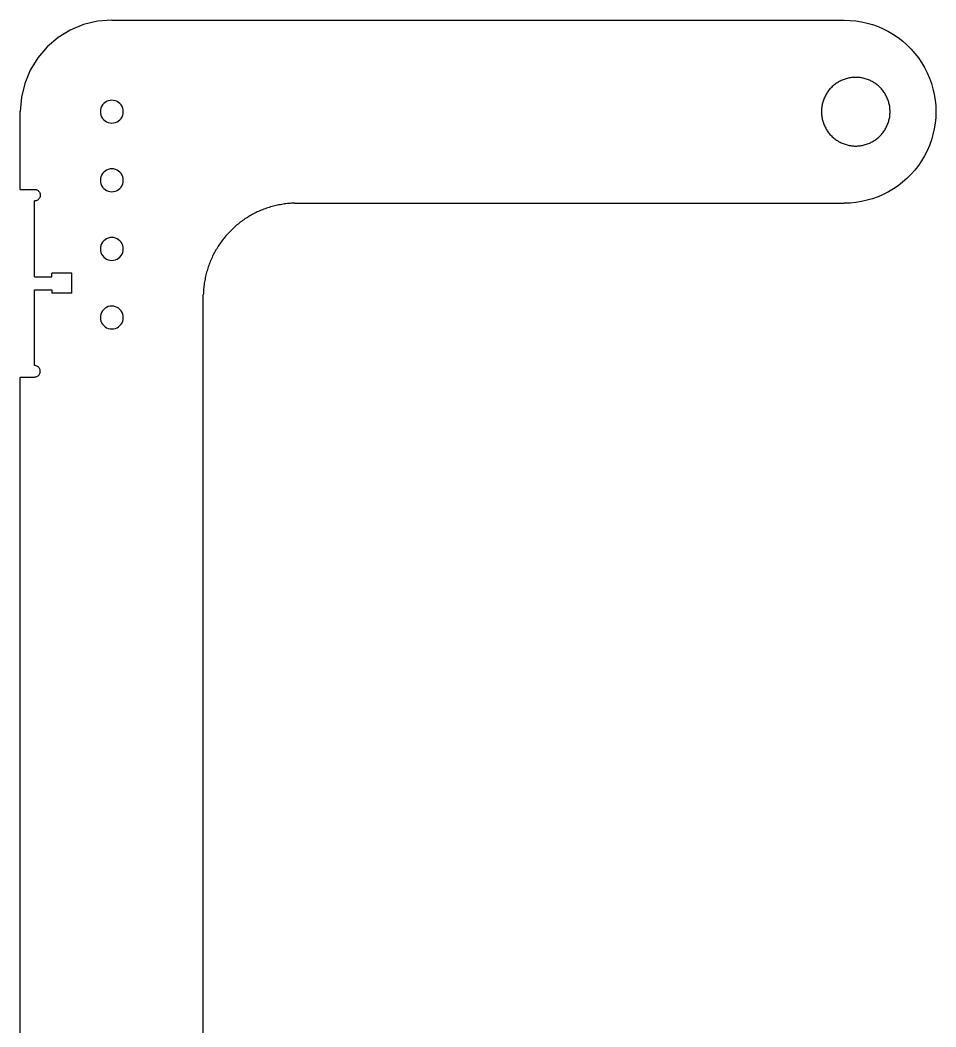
# Model space of a CAD drawing. Extents: x -89 to 89, y -45 to 45.
# Drawn here: x -13.71 to 6.3, y 22.81 to 44.81 of the extents above; entities that cross this region are included whole.
import ezdxf

# ---------------------------------------------------------------- set-up
doc = ezdxf.new("R2010")
doc.units = 0
doc.header["$MEASUREMENT"] = 0
doc.layers.get('0').update_dxf_attribs({"linetype": 'CONTINUOUS'})

msp = doc.modelspace()

# ---------------------------------------------------------------- linework, layer by layer
for p, q in [((-12.321, 44.714), (-12.611, 44.594)), ((-12.016, 44.787), (-12.321, 44.714)), ((-11.703, 44.812), (-12.016, 44.787)), ((-11.703, 44.812), (4.297, 44.811)), ((4.297, 44.811), (4.423, 44.807)), ((4.423, 44.807), (4.548, 44.795)), ((4.548, 44.795), (4.672, 44.776)), ((4.672, 44.776), (4.794, 44.748)), ((4.794, 44.748), (4.915, 44.713)), ((4.915, 44.713), (5.033, 44.671)), ((5.033, 44.671), (5.149, 44.621)), ((-12.611, 44.594), (-12.879, 44.43)), ((5.149, 44.621), (5.26, 44.564)), ((5.26, 44.564), (5.369, 44.5)), ((5.369, 44.5), (5.473, 44.429)), ((-13.117, 44.226), (-13.321, 43.987)), ((-12.879, 44.43), (-13.117, 44.226)), ((5.473, 44.429), (5.572, 44.352)), ((5.572, 44.352), (5.666, 44.269)), ((5.666, 44.269), (5.755, 44.18)), ((5.755, 44.18), (5.838, 44.086)), ((5.838, 44.086), (5.915, 43.987)), ((-13.321, 43.987), (-13.485, 43.72)), ((5.915, 43.987), (5.986, 43.883)), ((5.986, 43.883), (6.05, 43.775)), ((-13.485, 43.72), (-13.605, 43.43)), ((4.547, 43.561), (4.523, 43.561)), ((4.57, 43.561), (4.547, 43.561)), ((6.05, 43.775), (6.107, 43.663)), ((6.107, 43.663), (6.156, 43.547)), ((-13.605, 43.43), (-13.679, 43.125)), ((4.017, 43.341), (4, 43.325)), ((4.033, 43.358), (4.017, 43.341)), ((4.051, 43.374), (4.033, 43.358)), ((4.069, 43.389), (4.051, 43.374)), ((4.087, 43.404), (4.069, 43.389)), ((4.106, 43.418), (4.087, 43.404)), ((4.125, 43.431), (4.106, 43.418)), ((4.145, 43.444), (4.125, 43.431)), ((4.165, 43.457), (4.145, 43.444)), ((4.186, 43.468), (4.165, 43.457)), ((4.206, 43.479), (4.186, 43.468)), ((4.228, 43.49), (4.206, 43.479)), ((4.249, 43.499), (4.228, 43.49)), ((4.271, 43.508), (4.249, 43.499)), ((4.293, 43.517), (4.271, 43.508)), ((4.315, 43.524), (4.293, 43.517)), ((4.338, 43.531), (4.315, 43.524)), ((4.36, 43.538), (4.338, 43.531)), ((4.383, 43.543), (4.36, 43.538)), ((4.406, 43.548), (4.383, 43.543)), ((4.43, 43.552), (4.406, 43.548)), ((4.453, 43.555), (4.43, 43.552)), ((4.476, 43.558), (4.453, 43.555)), ((4.5, 43.56), (4.476, 43.558)), ((4.523, 43.561), (4.5, 43.56)), ((4.594, 43.56), (4.57, 43.561)), ((4.617, 43.558), (4.594, 43.56)), ((4.641, 43.555), (4.617, 43.558)), ((4.664, 43.552), (4.641, 43.555)), ((4.687, 43.548), (4.664, 43.552)), ((4.71, 43.543), (4.687, 43.548)), ((4.733, 43.538), (4.71, 43.543)), ((4.756, 43.531), (4.733, 43.538)), ((4.779, 43.524), (4.756, 43.531)), ((4.801, 43.517), (4.779, 43.524)), ((4.823, 43.508), (4.801, 43.517)), ((4.845, 43.499), (4.823, 43.508)), ((4.866, 43.49), (4.845, 43.499)), ((4.887, 43.479), (4.866, 43.49)), ((4.908, 43.468), (4.887, 43.479)), ((4.929, 43.457), (4.908, 43.468)), ((4.949, 43.444), (4.929, 43.457)), ((4.968, 43.431), (4.949, 43.444)), ((4.988, 43.418), (4.968, 43.431)), ((5.007, 43.404), (4.988, 43.418)), ((5.025, 43.389), (5.007, 43.404)), ((5.043, 43.374), (5.025, 43.389)), ((5.06, 43.358), (5.043, 43.374)), ((5.077, 43.341), (5.06, 43.358)), ((5.094, 43.324), (5.077, 43.341)), ((6.156, 43.547), (6.199, 43.429)), ((6.199, 43.429), (6.234, 43.308)), ((-13.679, 43.125), (-13.703, 42.812)), ((3.868, 43.13), (3.859, 43.109)), ((3.879, 43.152), (3.868, 43.13)), ((3.89, 43.172), (3.879, 43.152)), ((3.901, 43.193), (3.89, 43.172)), ((3.914, 43.213), (3.901, 43.193)), ((3.927, 43.233), (3.914, 43.213)), ((3.94, 43.252), (3.927, 43.233)), ((3.954, 43.271), (3.94, 43.252)), ((3.969, 43.289), (3.954, 43.271)), ((3.984, 43.307), (3.969, 43.289)), ((4, 43.325), (3.984, 43.307)), ((5.109, 43.307), (5.094, 43.324)), ((5.125, 43.289), (5.109, 43.307)), ((5.139, 43.271), (5.125, 43.289)), ((5.154, 43.252), (5.139, 43.271)), ((5.167, 43.233), (5.154, 43.252)), ((5.18, 43.213), (5.167, 43.233)), ((5.192, 43.193), (5.18, 43.213)), ((5.204, 43.172), (5.192, 43.193)), ((5.215, 43.152), (5.204, 43.172)), ((5.225, 43.13), (5.215, 43.152)), ((5.235, 43.109), (5.225, 43.13)), ((6.234, 43.308), (6.261, 43.186)), ((6.261, 43.186), (6.281, 43.062)), ((-11.926, 42.925), (-11.941, 42.889)), ((-11.905, 42.959), (-11.926, 42.925)), ((-11.88, 42.989), (-11.905, 42.959)), ((-11.85, 43.014), (-11.88, 42.989)), ((-11.817, 43.034), (-11.85, 43.014)), ((-11.78, 43.05), (-11.817, 43.034)), ((-11.742, 43.059), (-11.78, 43.05)), ((-11.703, 43.062), (-11.742, 43.059)), ((-11.664, 43.059), (-11.703, 43.062)), ((-11.626, 43.049), (-11.664, 43.059)), ((-11.59, 43.034), (-11.626, 43.049)), ((-11.556, 43.014), (-11.59, 43.034)), ((-11.526, 42.989), (-11.556, 43.014)), ((-11.501, 42.959), (-11.526, 42.989)), ((-11.48, 42.925), (-11.501, 42.959)), ((-11.465, 42.889), (-11.48, 42.925)), ((3.803, 42.905), (3.8, 42.882)), ((3.806, 42.928), (3.803, 42.905)), ((3.81, 42.952), (3.806, 42.928)), ((3.815, 42.975), (3.81, 42.952)), ((3.82, 42.998), (3.815, 42.975)), ((3.827, 43.02), (3.82, 42.998)), ((3.834, 43.043), (3.827, 43.02)), ((3.841, 43.065), (3.834, 43.043)), ((3.85, 43.087), (3.841, 43.065)), ((3.859, 43.109), (3.85, 43.087)), ((5.244, 43.087), (5.235, 43.109)), ((5.253, 43.065), (5.244, 43.087)), ((5.26, 43.043), (5.253, 43.065)), ((5.267, 43.02), (5.26, 43.043)), ((5.273, 42.998), (5.267, 43.02)), ((5.279, 42.975), (5.273, 42.998)), ((5.284, 42.952), (5.279, 42.975)), ((5.288, 42.928), (5.284, 42.952)), ((5.291, 42.905), (5.288, 42.928)), ((5.293, 42.882), (5.291, 42.905)), ((6.281, 43.062), (6.293, 42.937)), ((6.293, 42.937), (6.297, 42.811)), ((-13.703, 41.112), (-13.703, 42.812)), ((-11.95, 42.851), (-11.953, 42.812)), ((-11.953, 42.812), (-11.95, 42.773)), ((-11.941, 42.889), (-11.95, 42.851)), ((-11.95, 42.773), (-11.941, 42.735)), ((-11.941, 42.735), (-11.926, 42.698)), ((-11.926, 42.698), (-11.906, 42.665)), ((-11.501, 42.665), (-11.481, 42.698)), ((-11.481, 42.698), (-11.465, 42.734)), ((-11.456, 42.851), (-11.465, 42.889)), ((-11.465, 42.734), (-11.456, 42.773)), ((-11.453, 42.812), (-11.456, 42.851)), ((-11.456, 42.773), (-11.453, 42.812)), ((3.798, 42.858), (3.797, 42.835)), ((3.797, 42.835), (3.797, 42.811)), ((3.797, 42.811), (3.797, 42.788)), ((3.797, 42.788), (3.798, 42.764)), ((3.8, 42.882), (3.798, 42.858)), ((3.798, 42.764), (3.8, 42.741)), ((3.8, 42.741), (3.803, 42.717)), ((3.803, 42.717), (3.806, 42.694)), ((3.806, 42.694), (3.81, 42.671)), ((5.284, 42.67), (5.288, 42.694)), ((5.288, 42.694), (5.291, 42.717)), ((5.291, 42.717), (5.293, 42.74)), ((5.295, 42.858), (5.293, 42.882)), ((5.293, 42.74), (5.295, 42.764)), ((5.296, 42.835), (5.295, 42.858)), ((5.295, 42.764), (5.296, 42.787)), ((5.297, 42.811), (5.296, 42.835)), ((5.296, 42.787), (5.297, 42.811)), ((6.293, 42.685), (6.281, 42.56)), ((6.297, 42.811), (6.293, 42.685)), ((-11.906, 42.665), (-11.88, 42.635)), ((-11.88, 42.635), (-11.85, 42.609)), ((-11.85, 42.609), (-11.817, 42.589)), ((-11.817, 42.589), (-11.781, 42.574)), ((-11.781, 42.574), (-11.742, 42.565)), ((-11.742, 42.565), (-11.703, 42.562)), ((-11.703, 42.562), (-11.664, 42.565)), ((-11.664, 42.565), (-11.626, 42.574)), ((-11.626, 42.574), (-11.59, 42.589)), ((-11.59, 42.589), (-11.556, 42.609)), ((-11.556, 42.609), (-11.526, 42.635)), ((-11.526, 42.635), (-11.501, 42.665)), ((3.81, 42.671), (3.815, 42.648)), ((3.815, 42.648), (3.82, 42.625)), ((3.82, 42.625), (3.827, 42.602)), ((3.827, 42.602), (3.834, 42.579)), ((3.834, 42.579), (3.841, 42.557)), ((3.841, 42.557), (3.849, 42.535)), ((3.849, 42.535), (3.858, 42.513)), ((3.858, 42.513), (3.868, 42.492)), ((3.868, 42.492), (3.879, 42.471)), ((3.879, 42.471), (3.89, 42.45)), ((5.204, 42.45), (5.215, 42.471)), ((5.215, 42.471), (5.225, 42.492)), ((5.225, 42.492), (5.235, 42.513)), ((5.235, 42.513), (5.244, 42.535)), ((5.244, 42.535), (5.252, 42.557)), ((5.252, 42.557), (5.26, 42.579)), ((5.26, 42.579), (5.267, 42.602)), ((5.267, 42.602), (5.273, 42.625)), ((5.273, 42.625), (5.279, 42.647)), ((5.279, 42.647), (5.284, 42.67)), ((6.281, 42.56), (6.261, 42.436)), ((3.89, 42.45), (3.901, 42.429)), ((3.901, 42.429), (3.914, 42.409)), ((3.914, 42.409), (3.926, 42.39)), ((3.926, 42.39), (3.94, 42.37)), ((3.94, 42.37), (3.954, 42.351)), ((3.954, 42.351), (3.969, 42.333)), ((3.969, 42.333), (3.984, 42.315)), ((3.984, 42.315), (4, 42.298)), ((4, 42.298), (4.016, 42.281)), ((4.016, 42.281), (4.033, 42.264)), ((4.033, 42.264), (4.051, 42.249)), ((4.051, 42.249), (4.069, 42.233)), ((5.025, 42.233), (5.043, 42.248)), ((5.043, 42.248), (5.06, 42.264)), ((5.06, 42.264), (5.077, 42.281)), ((5.077, 42.281), (5.094, 42.298)), ((5.094, 42.298), (5.109, 42.315)), ((5.109, 42.315), (5.125, 42.333)), ((5.125, 42.333), (5.139, 42.351)), ((5.139, 42.351), (5.154, 42.37)), ((5.154, 42.37), (5.167, 42.389)), ((5.167, 42.389), (5.18, 42.409)), ((5.18, 42.409), (5.192, 42.429)), ((5.192, 42.429), (5.204, 42.45)), ((6.234, 42.314), (6.199, 42.193)), ((6.261, 42.436), (6.234, 42.314)), ((4.069, 42.233), (4.087, 42.219)), ((4.087, 42.219), (4.106, 42.204)), ((4.106, 42.204), (4.125, 42.191)), ((4.125, 42.191), (4.145, 42.178)), ((4.145, 42.178), (4.165, 42.166)), ((4.165, 42.166), (4.185, 42.154)), ((4.185, 42.154), (4.206, 42.143)), ((4.206, 42.143), (4.227, 42.132)), ((4.227, 42.132), (4.249, 42.123)), ((4.249, 42.123), (4.271, 42.114)), ((4.271, 42.114), (4.293, 42.105)), ((4.293, 42.105), (4.315, 42.098)), ((4.315, 42.098), (4.338, 42.091)), ((4.338, 42.091), (4.36, 42.085)), ((4.36, 42.085), (4.383, 42.079)), ((4.383, 42.079), (4.406, 42.074)), ((4.406, 42.074), (4.429, 42.07)), ((4.429, 42.07), (4.453, 42.067)), ((4.453, 42.067), (4.476, 42.064)), ((4.476, 42.064), (4.5, 42.063)), ((4.5, 42.063), (4.523, 42.061)), ((4.523, 42.061), (4.547, 42.061)), ((4.547, 42.061), (4.57, 42.061)), ((4.57, 42.061), (4.594, 42.063)), ((4.594, 42.063), (4.617, 42.064)), ((4.617, 42.064), (4.641, 42.067)), ((4.641, 42.067), (4.664, 42.07)), ((4.664, 42.07), (4.687, 42.074)), ((4.687, 42.074), (4.71, 42.079)), ((4.71, 42.079), (4.733, 42.085)), ((4.733, 42.085), (4.756, 42.091)), ((4.756, 42.091), (4.779, 42.098)), ((4.779, 42.098), (4.801, 42.105)), ((4.801, 42.105), (4.823, 42.114)), ((4.823, 42.114), (4.845, 42.123)), ((4.845, 42.123), (4.866, 42.132)), ((4.866, 42.132), (4.887, 42.143)), ((4.887, 42.143), (4.908, 42.154)), ((4.908, 42.154), (4.929, 42.166)), ((4.929, 42.166), (4.949, 42.178)), ((4.949, 42.178), (4.968, 42.191)), ((4.968, 42.191), (4.988, 42.204)), ((4.988, 42.204), (5.006, 42.218)), ((5.006, 42.218), (5.025, 42.233)), ((6.156, 42.075), (6.106, 41.959)), ((6.199, 42.193), (6.156, 42.075)), ((6.049, 41.847), (5.985, 41.739)), ((6.106, 41.959), (6.049, 41.847)), ((5.915, 41.635), (5.838, 41.536)), ((5.985, 41.739), (5.915, 41.635)), ((-11.941, 41.389), (-11.95, 41.351)), ((-11.926, 41.425), (-11.941, 41.389)), ((-11.906, 41.459), (-11.926, 41.425)), ((-11.88, 41.489), (-11.906, 41.459)), ((-11.85, 41.514), (-11.88, 41.489)), ((-11.817, 41.534), (-11.85, 41.514)), ((-11.781, 41.55), (-11.817, 41.534)), ((-11.742, 41.559), (-11.781, 41.55)), ((-11.703, 41.562), (-11.742, 41.559)), ((-11.664, 41.559), (-11.703, 41.562)), ((-11.626, 41.549), (-11.664, 41.559)), ((-11.59, 41.534), (-11.626, 41.549)), ((-11.556, 41.514), (-11.59, 41.534)), ((-11.527, 41.489), (-11.556, 41.514)), ((-11.501, 41.459), (-11.527, 41.489)), ((-11.481, 41.425), (-11.501, 41.459)), ((-11.466, 41.389), (-11.481, 41.425)), ((-11.456, 41.351), (-11.466, 41.389)), ((5.755, 41.442), (5.666, 41.353)), ((5.838, 41.536), (5.755, 41.442)), ((-11.95, 41.351), (-11.953, 41.312)), ((-11.953, 41.312), (-11.95, 41.273)), ((-11.95, 41.273), (-11.941, 41.235)), ((-11.941, 41.235), (-11.926, 41.198)), ((-11.926, 41.198), (-11.906, 41.165)), ((-11.906, 41.165), (-11.88, 41.135)), ((-11.527, 41.135), (-11.501, 41.165)), ((-11.501, 41.165), (-11.481, 41.198)), ((-11.481, 41.198), (-11.466, 41.234)), ((-11.466, 41.234), (-11.456, 41.273)), ((-11.453, 41.312), (-11.456, 41.351)), ((-11.456, 41.273), (-11.453, 41.312)), ((5.472, 41.193), (5.368, 41.122)), ((5.571, 41.27), (5.472, 41.193)), ((5.666, 41.353), (5.571, 41.27)), ((-13.703, 41.112), (-13.391, 41.112)), ((-13.391, 41.112), (-13.375, 41.111)), ((-13.375, 41.111), (-13.359, 41.108)), ((-13.359, 41.108), (-13.343, 41.102)), ((-13.343, 41.102), (-13.328, 41.095)), ((-13.328, 41.095), (-13.315, 41.086)), ((-13.315, 41.086), (-13.303, 41.075)), ((-13.303, 41.075), (-13.292, 41.063)), ((-13.292, 41.063), (-13.283, 41.049)), ((-13.283, 40.924), (-13.292, 40.911)), ((-13.283, 41.049), (-13.275, 41.035)), ((-13.275, 40.939), (-13.283, 40.924)), ((-13.275, 41.035), (-13.27, 41.019)), ((-13.27, 40.954), (-13.275, 40.939)), ((-13.27, 41.019), (-13.267, 41.003)), ((-13.267, 40.97), (-13.27, 40.954)), ((-13.267, 41.003), (-13.266, 40.987)), ((-13.266, 40.987), (-13.267, 40.97)), ((-11.88, 41.135), (-11.85, 41.109)), ((-11.85, 41.109), (-11.817, 41.089)), ((-11.817, 41.089), (-11.781, 41.074)), ((-11.781, 41.074), (-11.742, 41.065)), ((-11.742, 41.065), (-11.703, 41.062)), ((-11.703, 41.062), (-11.664, 41.065)), ((-11.664, 41.065), (-11.626, 41.074)), ((-11.626, 41.074), (-11.59, 41.089)), ((-11.59, 41.089), (-11.556, 41.109)), ((-11.556, 41.109), (-11.527, 41.135)), ((5.033, 40.951), (4.915, 40.909)), ((5.148, 41.001), (5.033, 40.951)), ((5.26, 41.058), (5.148, 41.001)), ((5.368, 41.122), (5.26, 41.058)), ((-13.375, 40.863), (-13.391, 40.862)), ((-13.391, 39.202), (-13.391, 40.862)), ((-13.359, 40.866), (-13.375, 40.863)), ((-13.343, 40.871), (-13.359, 40.866)), ((-13.328, 40.879), (-13.343, 40.871)), ((-13.315, 40.888), (-13.328, 40.879)), ((-13.303, 40.898), (-13.315, 40.888)), ((-13.292, 40.911), (-13.303, 40.898)), ((-8.294, 40.711), (-8.323, 40.701)), ((-8.264, 40.72), (-8.294, 40.711)), ((-8.234, 40.729), (-8.264, 40.72)), ((-8.204, 40.738), (-8.234, 40.729)), ((-8.174, 40.746), (-8.204, 40.738)), ((-8.144, 40.753), (-8.174, 40.746)), ((-8.114, 40.761), (-8.144, 40.753)), ((-8.083, 40.767), (-8.114, 40.761)), ((-8.053, 40.774), (-8.083, 40.767)), ((-8.022, 40.779), (-8.053, 40.774)), ((-7.992, 40.785), (-8.022, 40.779)), ((-7.961, 40.79), (-7.992, 40.785)), ((-7.93, 40.794), (-7.961, 40.79)), ((-7.899, 40.798), (-7.93, 40.794)), ((-7.868, 40.802), (-7.899, 40.798)), ((-7.837, 40.805), (-7.868, 40.802)), ((-7.806, 40.807), (-7.837, 40.805)), ((-7.775, 40.809), (-7.806, 40.807)), ((-7.744, 40.811), (-7.775, 40.809)), ((-7.713, 40.812), (-7.744, 40.811)), ((-7.713, 40.812), (4.297, 40.811)), ((4.422, 40.815), (4.297, 40.811)), ((4.547, 40.827), (4.422, 40.815)), ((4.671, 40.846), (4.547, 40.827)), ((4.794, 40.874), (4.671, 40.846)), ((4.915, 40.909), (4.794, 40.874)), ((-8.77, 40.483), (-8.796, 40.466)), ((-8.743, 40.5), (-8.77, 40.483)), ((-8.717, 40.516), (-8.743, 40.5)), ((-8.69, 40.532), (-8.717, 40.516)), ((-8.663, 40.547), (-8.69, 40.532)), ((-8.636, 40.563), (-8.663, 40.547)), ((-8.608, 40.577), (-8.636, 40.563)), ((-8.581, 40.591), (-8.608, 40.577)), ((-8.553, 40.605), (-8.581, 40.591)), ((-8.525, 40.619), (-8.553, 40.605)), ((-8.497, 40.632), (-8.525, 40.619)), ((-8.468, 40.644), (-8.497, 40.632)), ((-8.439, 40.656), (-8.468, 40.644)), ((-8.411, 40.668), (-8.439, 40.656)), ((-8.382, 40.679), (-8.411, 40.668)), ((-8.352, 40.69), (-8.382, 40.679)), ((-8.323, 40.701), (-8.352, 40.69)), ((-9.04, 40.274), (-9.063, 40.252)), ((-9.017, 40.295), (-9.04, 40.274)), ((-8.994, 40.315), (-9.017, 40.295)), ((-8.97, 40.335), (-8.994, 40.315)), ((-8.946, 40.355), (-8.97, 40.335)), ((-8.921, 40.374), (-8.946, 40.355)), ((-8.897, 40.393), (-8.921, 40.374)), ((-8.872, 40.412), (-8.897, 40.393)), ((-8.847, 40.43), (-8.872, 40.412)), ((-8.821, 40.448), (-8.847, 40.43)), ((-8.796, 40.466), (-8.821, 40.448)), ((-11.781, 40.05), (-11.817, 40.034)), ((-11.743, 40.059), (-11.781, 40.05)), ((-11.703, 40.062), (-11.743, 40.059)), ((-11.664, 40.059), (-11.703, 40.062)), ((-11.626, 40.049), (-11.664, 40.059)), ((-11.59, 40.034), (-11.626, 40.049)), ((-9.253, 40.047), (-9.272, 40.022)), ((-9.233, 40.071), (-9.253, 40.047)), ((-9.213, 40.095), (-9.233, 40.071)), ((-9.193, 40.118), (-9.213, 40.095)), ((-9.172, 40.141), (-9.193, 40.118)), ((-9.151, 40.164), (-9.172, 40.141)), ((-9.129, 40.187), (-9.151, 40.164)), ((-9.107, 40.209), (-9.129, 40.187)), ((-9.085, 40.231), (-9.107, 40.209)), ((-9.063, 40.252), (-9.085, 40.231)), ((-11.95, 39.851), (-11.953, 39.812)), ((-11.941, 39.889), (-11.95, 39.851)), ((-11.926, 39.925), (-11.941, 39.889)), ((-11.906, 39.959), (-11.926, 39.925)), ((-11.88, 39.989), (-11.906, 39.959)), ((-11.85, 40.014), (-11.88, 39.989)), ((-11.817, 40.034), (-11.85, 40.014)), ((-11.557, 40.014), (-11.59, 40.034)), ((-11.527, 39.989), (-11.557, 40.014)), ((-11.501, 39.959), (-11.527, 39.989)), ((-11.481, 39.925), (-11.501, 39.959)), ((-11.466, 39.889), (-11.481, 39.925)), ((-11.457, 39.851), (-11.466, 39.889)), ((-11.453, 39.812), (-11.457, 39.851)), ((-9.397, 39.844), (-9.413, 39.817)), ((-9.38, 39.87), (-9.397, 39.844)), ((-9.363, 39.896), (-9.38, 39.87)), ((-9.346, 39.922), (-9.363, 39.896)), ((-9.328, 39.947), (-9.346, 39.922)), ((-9.31, 39.973), (-9.328, 39.947)), ((-9.291, 39.998), (-9.31, 39.973)), ((-9.272, 40.022), (-9.291, 39.998)), ((-11.953, 39.812), (-11.95, 39.773)), ((-11.95, 39.773), (-11.941, 39.735)), ((-11.941, 39.735), (-11.926, 39.698)), ((-11.926, 39.698), (-11.906, 39.665)), ((-11.906, 39.665), (-11.88, 39.635)), ((-11.88, 39.635), (-11.85, 39.609)), ((-11.85, 39.609), (-11.817, 39.589)), ((-11.59, 39.589), (-11.557, 39.609)), ((-11.557, 39.609), (-11.527, 39.635)), ((-11.527, 39.635), (-11.501, 39.665)), ((-11.501, 39.665), (-11.481, 39.698)), ((-11.481, 39.698), (-11.466, 39.734)), ((-11.466, 39.734), (-11.457, 39.773)), ((-11.457, 39.773), (-11.453, 39.812)), ((-9.515, 39.625), (-9.528, 39.596)), ((-9.501, 39.653), (-9.515, 39.625)), ((-9.488, 39.681), (-9.501, 39.653)), ((-9.474, 39.709), (-9.488, 39.681)), ((-9.459, 39.736), (-9.474, 39.709)), ((-9.444, 39.763), (-9.459, 39.736)), ((-9.429, 39.79), (-9.444, 39.763)), ((-9.413, 39.817), (-9.429, 39.79)), ((-11.817, 39.589), (-11.781, 39.574)), ((-11.781, 39.574), (-11.743, 39.565)), ((-11.743, 39.565), (-11.703, 39.562)), ((-11.703, 39.562), (-11.664, 39.565)), ((-11.664, 39.565), (-11.626, 39.574)), ((-11.626, 39.574), (-11.59, 39.589)), ((-9.606, 39.393), (-9.615, 39.363)), ((-9.596, 39.423), (-9.606, 39.393)), ((-9.586, 39.452), (-9.596, 39.423)), ((-9.575, 39.481), (-9.586, 39.452)), ((-9.564, 39.51), (-9.575, 39.481)), ((-9.552, 39.539), (-9.564, 39.51)), ((-9.54, 39.568), (-9.552, 39.539)), ((-9.528, 39.596), (-9.54, 39.568)), ((-13.391, 39.202), (-13.016, 39.202)), ((-13.016, 39.202), (-13.016, 39.281)), ((-12.579, 39.28), (-13.016, 39.281)), ((-12.579, 38.843), (-12.579, 39.28)), ((-9.662, 39.183), (-9.668, 39.152)), ((-9.655, 39.213), (-9.662, 39.183)), ((-9.648, 39.243), (-9.655, 39.213)), ((-9.64, 39.274), (-9.648, 39.243)), ((-9.632, 39.304), (-9.64, 39.274)), ((-9.624, 39.334), (-9.632, 39.304)), ((-9.615, 39.363), (-9.624, 39.334)), ((-9.695, 38.967), (-9.698, 38.936)), ((-9.692, 38.998), (-9.695, 38.967)), ((-9.688, 39.029), (-9.692, 38.998)), ((-9.683, 39.06), (-9.688, 39.029)), ((-9.679, 39.091), (-9.683, 39.06)), ((-9.673, 39.122), (-9.679, 39.091)), ((-9.668, 39.152), (-9.673, 39.122)), ((-13.391, 38.921), (-13.016, 38.921)), ((-13.391, 37.262), (-13.391, 38.921)), ((-13.016, 38.921), (-13.016, 38.843)), ((-12.579, 38.843), (-13.016, 38.843)), ((-9.707, 6.812), (-9.705, 38.812)), ((-9.704, 38.843), (-9.705, 38.812)), ((-9.702, 38.874), (-9.704, 38.843)), ((-9.7, 38.905), (-9.702, 38.874)), ((-9.698, 38.936), (-9.7, 38.905)), ((-11.851, 38.514), (-11.88, 38.489)), ((-11.817, 38.534), (-11.851, 38.514)), ((-11.781, 38.55), (-11.817, 38.534)), ((-11.743, 38.559), (-11.781, 38.55)), ((-11.704, 38.562), (-11.743, 38.559)), ((-11.664, 38.559), (-11.704, 38.562)), ((-11.626, 38.549), (-11.664, 38.559)), ((-11.59, 38.534), (-11.626, 38.549)), ((-11.557, 38.514), (-11.59, 38.534)), ((-11.527, 38.489), (-11.557, 38.514)), ((-11.951, 38.351), (-11.954, 38.312)), ((-11.954, 38.312), (-11.951, 38.273)), ((-11.941, 38.389), (-11.951, 38.351)), ((-11.926, 38.425), (-11.941, 38.389)), ((-11.906, 38.459), (-11.926, 38.425)), ((-11.88, 38.489), (-11.906, 38.459)), ((-11.501, 38.459), (-11.527, 38.489)), ((-11.481, 38.425), (-11.501, 38.459)), ((-11.466, 38.389), (-11.481, 38.425)), ((-11.457, 38.351), (-11.466, 38.389)), ((-11.454, 38.312), (-11.457, 38.351)), ((-11.457, 38.273), (-11.454, 38.312)), ((-11.951, 38.273), (-11.941, 38.235)), ((-11.941, 38.235), (-11.926, 38.198)), ((-11.926, 38.198), (-11.906, 38.165)), ((-11.906, 38.165), (-11.88, 38.135)), ((-11.88, 38.135), (-11.851, 38.109)), ((-11.851, 38.109), (-11.817, 38.089)), ((-11.817, 38.089), (-11.781, 38.074)), ((-11.781, 38.074), (-11.743, 38.065)), ((-11.743, 38.065), (-11.704, 38.062)), ((-11.704, 38.062), (-11.665, 38.065)), ((-11.665, 38.065), (-11.626, 38.074)), ((-11.626, 38.074), (-11.59, 38.089)), ((-11.59, 38.089), (-11.557, 38.109)), ((-11.557, 38.109), (-11.527, 38.135)), ((-11.527, 38.135), (-11.501, 38.165)), ((-11.501, 38.165), (-11.481, 38.198)), ((-11.481, 38.198), (-11.466, 38.234)), ((-11.466, 38.234), (-11.457, 38.273)), ((-13.375, 37.261), (-13.391, 37.262)), ((-13.359, 37.258), (-13.375, 37.261)), ((-13.343, 37.252), (-13.359, 37.258)), ((-13.329, 37.245), (-13.343, 37.252)), ((-13.315, 37.236), (-13.329, 37.245)), ((-13.303, 37.225), (-13.315, 37.236)), ((-13.292, 37.213), (-13.303, 37.225)), ((-13.283, 37.199), (-13.292, 37.213)), ((-13.276, 37.185), (-13.283, 37.199)), ((-13.27, 37.169), (-13.276, 37.185)), ((-13.706, 5.36), (-13.704, 37.012)), ((-13.704, 37.012), (-13.391, 37.012)), ((-13.391, 37.012), (-13.375, 37.013)), ((-13.375, 37.013), (-13.359, 37.016)), ((-13.359, 37.016), (-13.343, 37.021)), ((-13.343, 37.021), (-13.329, 37.029)), ((-13.329, 37.029), (-13.315, 37.038)), ((-13.315, 37.038), (-13.303, 37.048)), ((-13.303, 37.048), (-13.292, 37.061)), ((-13.292, 37.061), (-13.283, 37.074)), ((-13.283, 37.074), (-13.276, 37.089)), ((-13.276, 37.089), (-13.27, 37.104)), ((-13.267, 37.153), (-13.27, 37.169)), ((-13.27, 37.104), (-13.267, 37.12)), ((-13.266, 37.137), (-13.267, 37.153)), ((-13.267, 37.12), (-13.266, 37.137))]:
    msp.add_line(p, q)

doc.saveas('drawing.dxf')
